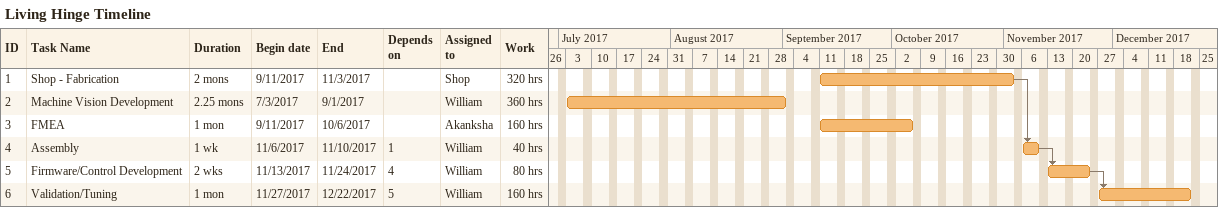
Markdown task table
Living Hinge Timeline

| ID | Task | Duration | Start | Finish | Predecessors | Resources | Work (h) |
|---|---|---|---|---|---|---|---|
| 1 | Shop - Fabrication | 2mo | 2017-09-11 | 2017-11-03 |  | Shop | 320 |
| 2 | Machine Vision Development | 2.25mo | 2017-07-03 | 2017-09-01 |  | William | 360 |
| 3 | FMEA | 1mo | 2017-09-11 | 2017-10-06 |  | Akanksha | 160 |
| 4 | Assembly | 1w | 2017-11-06 | 2017-11-10 | 1 | William | 40 |
| 5 | Firmware/Control Development | 2w | 2017-11-13 | 2017-11-24 | 4 | William | 80 |
| 6 | Validation/Tuning | 1mo | 2017-11-27 | 2017-12-22 | 5 | William | 160 |
